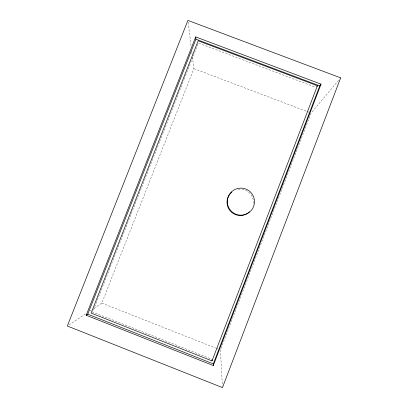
<?xml version="1.0" encoding="UTF-8"?>
<svg xmlns="http://www.w3.org/2000/svg" width="408" height="408" viewBox="0 0 408 408"><rect width="100%" height="100%" fill="white"/><g stroke="black" fill="none" stroke-linecap="round" stroke-linejoin="round"><path stroke-width="0.31" stroke-dasharray="2.04 1.53" d="M159.467 141.984L92.621 312.043L212.027 359.285M159.696 141.392L162.491 134.283M162.726 133.691L183.921 79.769M184.151 79.177L198.359 43.029L315.568 87.251M93.866 308.387L101.822 303.103L193.892 68.621L192.489 57.349M338.635 80.274L311.095 113.026L220.412 349.931L222.37 385.718M68.932 324.947L86.435 313.324M90.148 310.855L91.208 310.151M193.892 68.621L306.332 111.226M306.928 111.45L308.713 112.123M101.822 303.103L215.694 348.07M216.286 348.299L218.056 349.003M188.134 22.277L191.168 46.701M191.791 51.714L192.102 54.218M238.17 189.256A13.24 13.204 23.4 0 1 241.623 189.174M242.189 189.246A13.24 13.204 23.4 0 1 253.23 204.841"/><path stroke-width="0.61" d="M213.297 365.558L213.302 363.885L319.75 85.884L321.035 84.15L195.713 36.904L86.205 315.236L213.297 365.558L321.035 84.15M212.007 360.901L317.404 85.757L198.176 40.79L91.132 313.069L212.007 360.901L212.022 359.82M86.205 315.236L87.761 314.185L195.927 39.194L195.713 36.904M316.781 86.613L317.404 85.757M195.927 39.194L319.75 85.884M87.761 314.185L213.302 363.885M249.431 211.829A13.24 13.204 23.4 0 1 230.321 211.033A13.24 13.204 23.4 0 1 231.917 192.015M340.66 77.867L222.472 387.6L67.34 326.007L187.899 20.4L340.66 77.867M228.511 207.126A13.571 13.53 23.2 0 0 251.879 209.62A13.571 13.53 23.2 0 0 242.316 188.18A13.571 13.53 23.2 0 0 228.511 207.126"/></g></svg>
